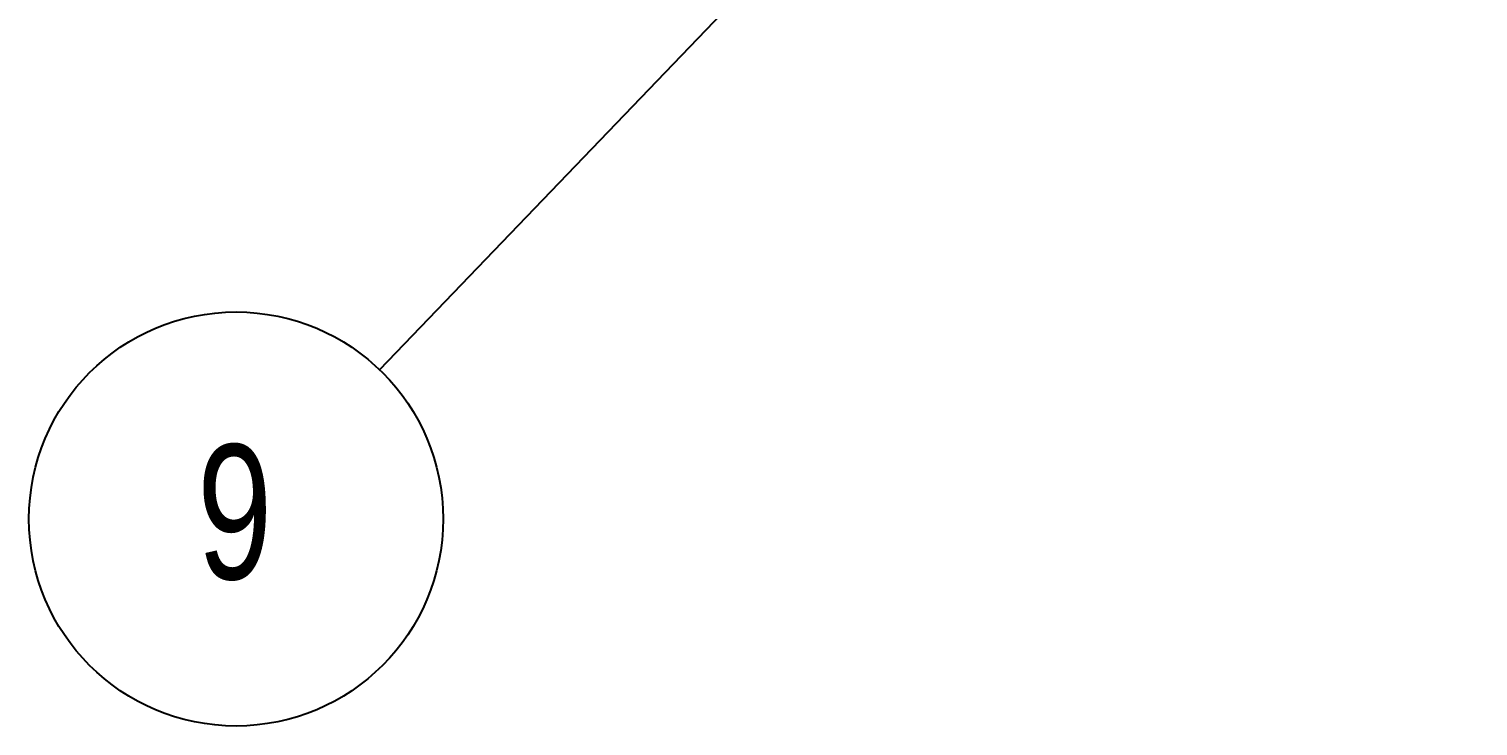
# Model space of a CAD drawing. Header units: millimetres. Extents: x 1293 to 41893, y 1011 to 26911.
# Drawn here: x 33905 to 34902, y 6892 to 7371 of the extents above; entities that cross this region are included whole.
import ezdxf

# ---------------------------------------------------------------- set-up
doc = ezdxf.new("R2010")
doc.units = ezdxf.units.MM
doc.header["$LTSCALE"] = 50
doc.layers.add('CAPA_1', color=7, linetype='Continuous')
doc.styles.add('SLDTEXTSTYLE0', font='TXT', dxfattribs={"width": 0.75})
doc.dimstyles.new('SLDDIMSTYLE4', dxfattribs={"dimtxt": 0.18, "dimasz": 100, "dimexe": 0, "dimexo": 0.0625, "dimgap": 0, "dimtad": 0, "dimtih": 1, "dimtoh": 1, "dimdec": 0, "dimrnd": 1e-09, "dimzin": 0, "dimdsep": 46, "dimtxsty": 'Standard', "dimsah": 1, "dimcen": 0.09, "dimadec": 0, "dimazin": 0, "dimtfac": 100, "dimtdec": 0, "dimtofl": 0, "dimtmove": 0, "dimatfit": 3, "dimfxl": 1, "dimfrac": 2, "dimtolj": 1, "dimtzin": 0, "dimarcsym": 0})

# ---------------------------------------------------------------- blocks, each defined once
blk = doc.blocks.new('SW_NOTE_0_108')
at = {"layer": 'CAPA_1', "color": 0}
blk.add_circle((-98.67, -102.72), 142.43, dxfattribs=at)
at = {"layer": 'CAPA_1', "color": 0, "insert": (-99.6, -51.5), "char_height": 92.6, "attachment_point": 2, "style": 'SLDTEXTSTYLE0'}
blk.add_mtext('9', dxfattribs=at)

msp = doc.modelspace()

# ---------------------------------------------------------------- block references
at = {"layer": 'CAPA_1'}
msp.add_blockref('SW_NOTE_0_108', (34146.1535043, 7136.7912869), dxfattribs=at)

# ---------------------------------------------------------------- leaders
msp.add_leader([(34901.6067353, 7923.2669709), (34146.1535043, 7136.7912869)], dimstyle='SLDDIMSTYLE4', dxfattribs=at)

doc.saveas('drawing.dxf')
